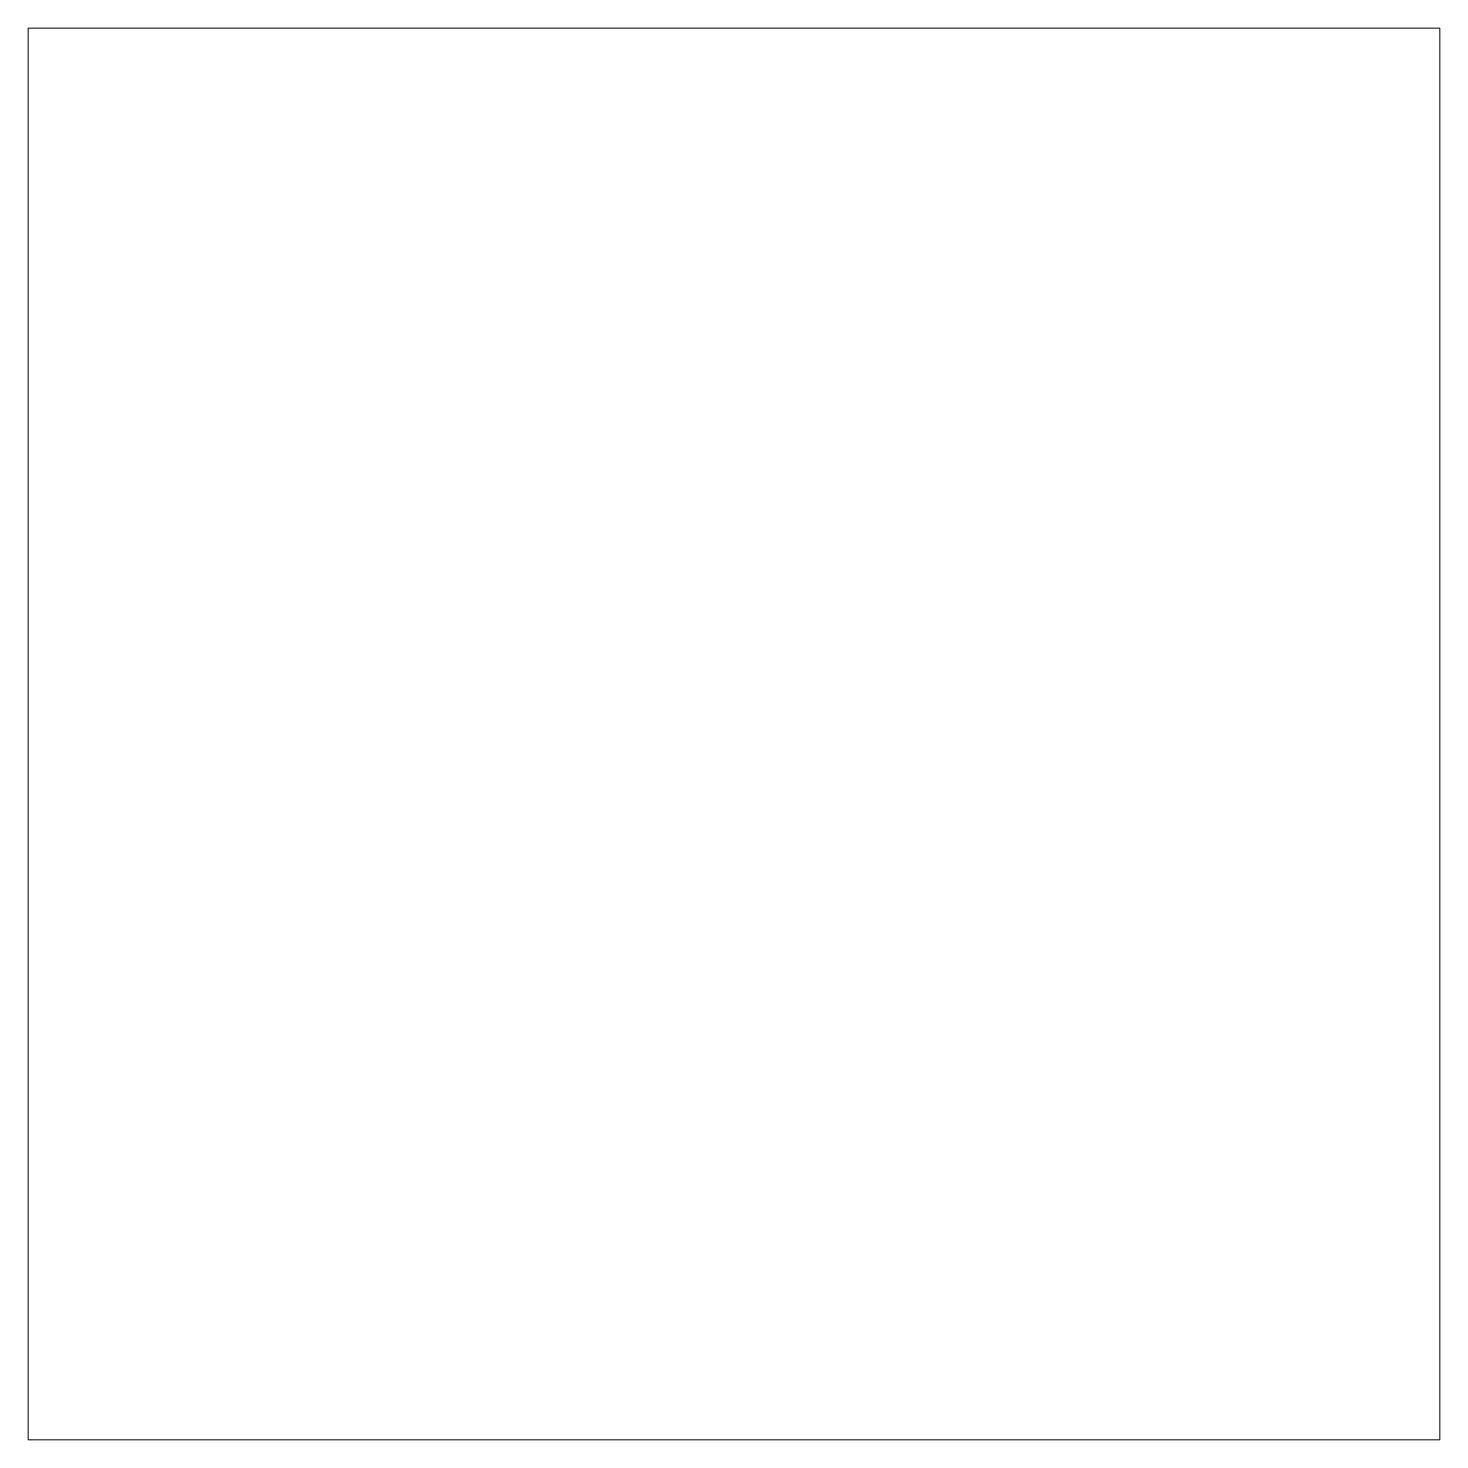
# Model space of a CAD drawing. Extents: x 45.19 to 50.19, y 139.25 to 144.25.
import ezdxf

# ---------------------------------------------------------------- set-up
doc = ezdxf.new("R2010")
doc.units = 0
doc.header["$MEASUREMENT"] = 0

msp = doc.modelspace()

# ---------------------------------------------------------------- linework, layer by layer
at = {"color": 7, "linetype": 'Continuous', "lineweight": 0, "flags": 128}
msp.add_lwpolyline([(47.694919, 144.250853), (50.194919, 144.250853), (50.194919, 139.250853), (45.194919, 139.250853), (45.194919, 144.250853), (47.694919, 144.250853)], dxfattribs=at)

doc.saveas('drawing.dxf')
